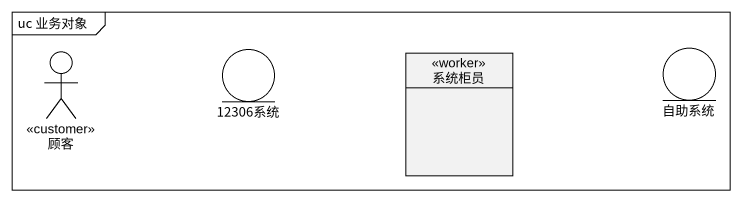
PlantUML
@startuml
mainframe uc 业务对象
allowmixing
hide circle
hide empty members
actor 顾客 <<customer>>
entity "12306系统" as e12306系统
class 系统柜员 <<worker>>
entity 自助系统
@enduml
